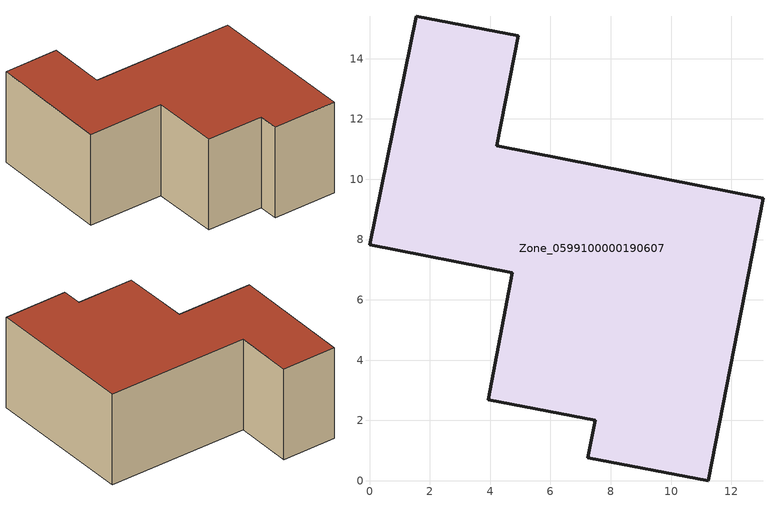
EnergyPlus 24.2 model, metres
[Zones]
Zone_0599100000190607
 floor ground (C_G): 0,7.83 1.55,15.41 4.94,14.76 4.22,11.12 13.05,9.38 11.24,0 7.25,0.77 7.48,2 3.93,2.69 4.73,6.9 z0
 wall outside (C_F): 4.22,11.12 4.94,14.76 1.55,15.41 0,7.83 4.73,6.9 3.93,2.69 7.48,2 7.25,0.77 11.24,0 13.05,9.38 4.22,11.12 z0:5.96
 roof outside (C_R): 11.24,0 13.05,9.38 4.22,11.12 4.94,14.76 1.55,15.41 0,7.83 4.73,6.9 3.93,2.69 7.48,2 7.25,0.77 z5.96
[BUILDING]
Pand.0599100000190607: North Axis=0; Terrain=City; Loads Convergence Tolerance Value=0.04; Temperature Convergence Tolerance Value=0.4; Solar Distribution=FullExterior; Maximum Number of Warmup Days=25; Minimum Number of Warmup Days=1
[Site:Location]
Rotterdam.The.Hague.AP_ZH_NLD Design_Conditions: Latitude=51.96; Longitude=4.45; Time Zone=1; Elevation=-4.5
[SITE:GROUNDTEMPERATURE:BUILDINGSURFACE]
18, 18, 18, 18, 18, 18, 18, 18, 18, 18, 18, 18
[MATERIAL] Thermal Absorptance=0.9; Solar Absorptance=0.7; Visible Absorptance=0.7
Name | Roughness | Thickness | Conductivity | Density | Specific Heat
G.D.1965 | MediumSmooth | 0.15 | 1 | 540 | 1210
F.D.1965 | Rough | 0.3 | 0.857143 | 1920 | 840
R.D.1965 | MediumRough | 0.2 | 0.08 | 1500 | 1000
[CONSTRUCTION]
C_G: G.D.1965
C_F: F.D.1965
C_R: R.D.1965
[ZONE]
Zone_0599100000190607: Type=1; Multiplier=1; Ceiling Height=Autocalculate; Volume=Autocalculate; Floor Area=autocalculate; Part of Total Floor Area=Yes
[ZONEINFILTRATION:DESIGNFLOWRATE]
Infil_Zone_0599100000190607: Zone or ZoneList or Space or SpaceList=Zone_0599100000190607; Schedule=AlwaysOn; Design Flow Rate Calculation Method=Flow/Area; Flow Rate per Floor Area=0.0042; Constant Term Coefficient=1; Temperature Term Coefficient=0; Velocity Term Coefficient=0; Velocity Squared Term Coefficient=0
[HVACTEMPLATE:ZONE:IDEALLOADSAIRSYSTEM]
Zone_0599100000190607: Maximum Heating Supply Air Temperature=50; Minimum Cooling Supply Air Temperature=13; Maximum Heating Supply Air Humidity Ratio=0.0156; Minimum Cooling Supply Air Humidity Ratio=0.0077; Heating Limit=NoLimit; Cooling Limit=NoLimit; Dehumidification Control Type=ConstantSensibleHeatRatio; Cooling Sensible Heat Ratio=0.7; Dehumidification Setpoint=60; Humidification Control Type=None; Humidification Setpoint=30; Outdoor Air Method=None; Outdoor Air Flow Rate per Person=0.00944; Outdoor Air Flow Rate per Zone Floor Area=0; Outdoor Air Flow Rate per Zone=0; Demand Controlled Ventilation Type=None; Outdoor Air Economizer Type=NoEconomizer; Heat Recovery Type=None; Sensible Heat Recovery Effectiveness=0.7; Latent Heat Recovery Effectiveness=0.65
[ZONECONTROL:THERMOSTAT]
ThermostatControl_Zone_0599100000190607: Zone or ZoneList=Zone_0599100000190607; Control Type Schedule=DualSetpointControlType; Control 1=Thermostat_Zone_0599100000190607; Temperature Difference Between Cutout And Setpoint=0
[THERMOSTATSETPOINT:DUALSETPOINT]
Thermostat_Zone_0599100000190607: Heating Setpoint Temperature Schedule=HeatingSetpoint_Zone_0599100000190607; Cooling Setpoint Temperature Schedule=CoolingSetpoint_Zone_0599100000190607
[SCHEDULE:COMPACT]
HeatingSetpoint_Zone_0599100000190607: Through: 12/31, For: AllDays, Until: 24:00, 21
CoolingSetpoint_Zone_0599100000190607: Through: 12/31, For: AllDays, Until: 24:00, 24
DualSetpointControlType: Through: 12/31, For: AllDays, Until: 24:00, 4
AlwaysOn: Through: 12/31, For: AllDays, Until: 24:00, 1
